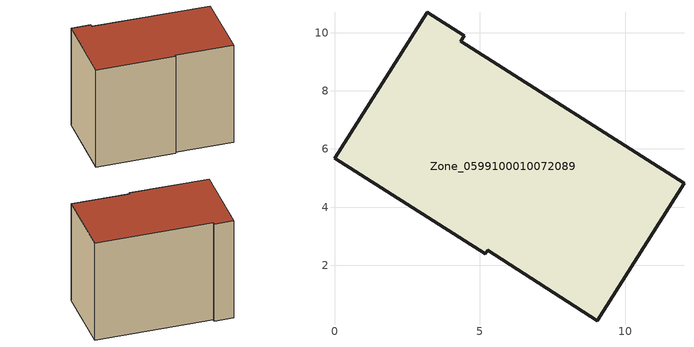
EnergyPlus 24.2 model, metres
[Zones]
Zone_0599100010072089
 floor ground (C_G): 5.27,2.52 5.19,2.39 0,5.68 3.19,10.7 4.46,9.89 4.35,9.72 12.03,4.83 9.04,0.1 z1.57
 wall outside (C_F): 3.19,10.7 0,5.68 5.19,2.39 5.27,2.52 9.04,0.1 12.03,4.83 4.35,9.72 4.46,9.89 3.19,10.7 z1.57:9.98
 roof outside (C_R): 5.27,2.52 9.04,0.1 12.03,4.83 4.35,9.72 4.46,9.89 3.19,10.7 0,5.68 5.19,2.39 z9.98
[BUILDING]
Pand.0599100010072089: North Axis=0; Terrain=City; Loads Convergence Tolerance Value=0.04; Temperature Convergence Tolerance Value=0.4; Solar Distribution=FullExterior; Maximum Number of Warmup Days=25; Minimum Number of Warmup Days=1
[Site:Location]
Rotterdam.The.Hague.AP_ZH_NLD Design_Conditions: Latitude=51.96; Longitude=4.45; Time Zone=1; Elevation=-4.5
[SITE:GROUNDTEMPERATURE:BUILDINGSURFACE]
18, 18, 18, 18, 18, 18, 18, 18, 18, 18, 18, 18
[MATERIAL] Thermal Absorptance=0.9; Solar Absorptance=0.7; Visible Absorptance=0.7
Name | Roughness | Thickness | Conductivity | Density | Specific Heat
G.TC.2006-2014 | MediumSmooth | 0.15 | 0.06 | 540 | 1210
F.TC.2006-2014 | Rough | 0.3 | 0.12 | 1920 | 840
R.TC.2006-2014 | MediumRough | 0.2 | 0.08 | 1500 | 1000
[CONSTRUCTION]
C_G: G.TC.2006-2014
C_F: F.TC.2006-2014
C_R: R.TC.2006-2014
[ZONE]
Zone_0599100010072089: Type=1; Multiplier=1; Ceiling Height=Autocalculate; Volume=Autocalculate; Floor Area=autocalculate; Part of Total Floor Area=Yes
[ZONEINFILTRATION:DESIGNFLOWRATE]
Infil_Zone_0599100010072089: Zone or ZoneList or Space or SpaceList=Zone_0599100010072089; Schedule=AlwaysOn; Design Flow Rate Calculation Method=Flow/Area; Flow Rate per Floor Area=0.0015; Constant Term Coefficient=1; Temperature Term Coefficient=0; Velocity Term Coefficient=0; Velocity Squared Term Coefficient=0
[HVACTEMPLATE:ZONE:IDEALLOADSAIRSYSTEM]
Zone_0599100010072089: Maximum Heating Supply Air Temperature=50; Minimum Cooling Supply Air Temperature=13; Maximum Heating Supply Air Humidity Ratio=0.0156; Minimum Cooling Supply Air Humidity Ratio=0.0077; Heating Limit=NoLimit; Cooling Limit=NoLimit; Dehumidification Control Type=ConstantSensibleHeatRatio; Cooling Sensible Heat Ratio=0.7; Dehumidification Setpoint=60; Humidification Control Type=None; Humidification Setpoint=30; Outdoor Air Method=None; Outdoor Air Flow Rate per Person=0.00944; Outdoor Air Flow Rate per Zone Floor Area=0; Outdoor Air Flow Rate per Zone=0; Demand Controlled Ventilation Type=None; Outdoor Air Economizer Type=NoEconomizer; Heat Recovery Type=None; Sensible Heat Recovery Effectiveness=0.7; Latent Heat Recovery Effectiveness=0.65
[ZONECONTROL:THERMOSTAT]
ThermostatControl_Zone_0599100010072089: Zone or ZoneList=Zone_0599100010072089; Control Type Schedule=DualSetpointControlType; Control 1=Thermostat_Zone_0599100010072089; Temperature Difference Between Cutout And Setpoint=0
[THERMOSTATSETPOINT:DUALSETPOINT]
Thermostat_Zone_0599100010072089: Heating Setpoint Temperature Schedule=HeatingSetpoint_Zone_0599100010072089; Cooling Setpoint Temperature Schedule=CoolingSetpoint_Zone_0599100010072089
[SCHEDULE:COMPACT]
HeatingSetpoint_Zone_0599100010072089: Through: 12/31, For: AllDays, Until: 24:00, 21
CoolingSetpoint_Zone_0599100010072089: Through: 12/31, For: AllDays, Until: 24:00, 24
DualSetpointControlType: Through: 12/31, For: AllDays, Until: 24:00, 4
AlwaysOn: Through: 12/31, For: AllDays, Until: 24:00, 1
